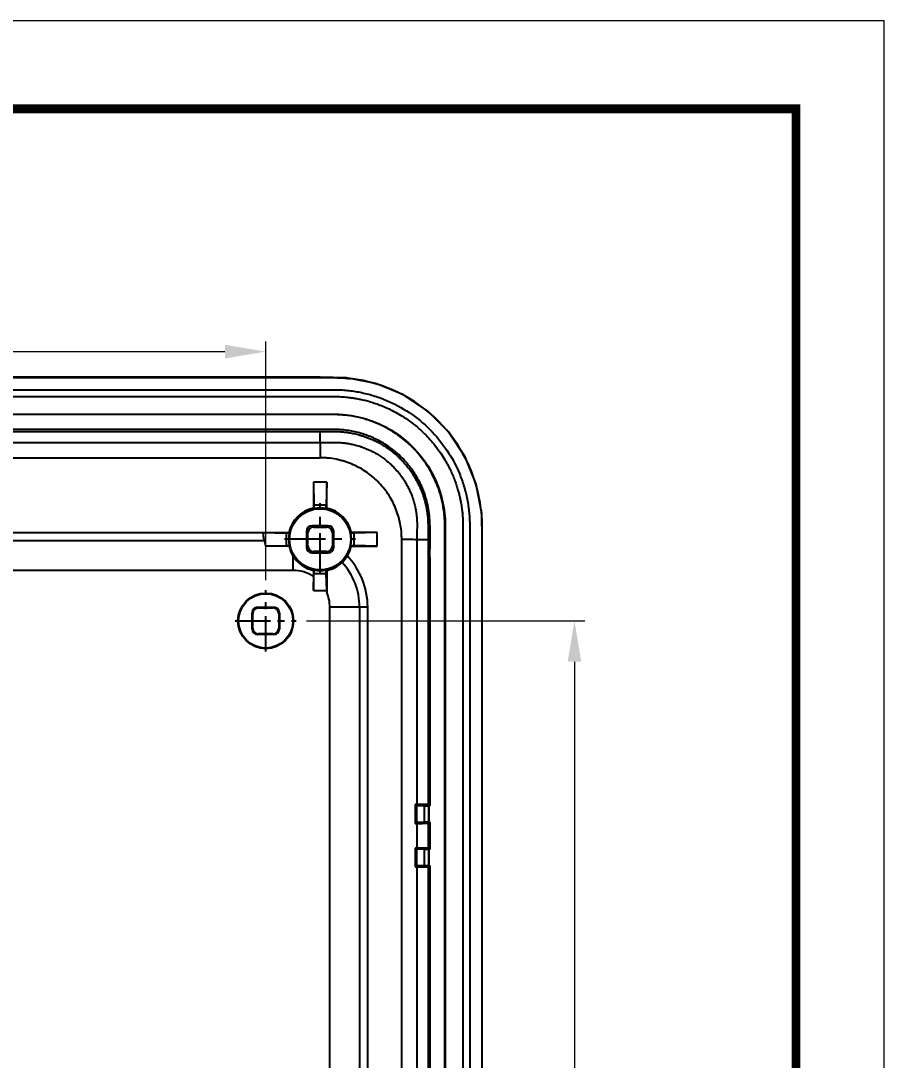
# Model space of a CAD drawing. Header units: millimetres. Extents: x 209 to 585, y 129 to 391.
# Drawn here: x 521 to 584.5, y 314.2 to 390.7 of the extents above; entities that cross this region are included whole.
import ezdxf

# ---------------------------------------------------------------- set-up
doc = ezdxf.new("R2010")
doc.units = ezdxf.units.MM
doc.linetypes.add('CENTER', pattern=[50.8, 31.75, -6.35, 6.35, -6.35])
doc.layers.add('06___PRT_ALL_SURFS', color=7, linetype='Continuous')
doc.layers.add('dim', color=82, linetype='Continuous', lineweight=9)
doc.layers.add('from', color=7, linetype='Continuous', lineweight=13)
doc.styles.add('宋体', font='SimSun.ttf')
doc.dimstyles.new('YanXiu', dxfattribs={"dimscale": 1.5, "dimtxt": 2.5, "dimasz": 2.2, "dimexe": 0.65, "dimexo": 0.65, "dimgap": 0.5, "dimtad": 1, "dimdsep": 46, "dimtxsty": '宋体', "dimcen": 0, "dimclrd": 3, "dimclre": 3, "dimclrt": 3, "dimazin": 2, "dimtfac": 1, "dimtofl": 0, "dimtmove": 0, "dimatfit": 3, "dimfxl": 0, "dimlwd": 5, "dimlwe": 5, "dimarcsym": 0})

# ---------------------------------------------------------------- blocks, each defined once
blk = doc.blocks.new('*D5')
at = {"layer": 'Defpoints', "color": 0}
for p in [(541.306, 346.535), (541.306, 260.535), (561.761, 260.535)]:
    blk.add_point(p, dxfattribs=at)
at = {"layer": 'dim', "color": 3, "lineweight": 5}
for p, q in [((542.056, 346.535), (562.51, 346.535)), ((561.761, 343.535), (561.761, 263.535)), ((542.056, 260.535), (562.51, 260.535))]:
    blk.add_line(p, q, dxfattribs=at)
at = {"layer": 'dim', "color": 3}
for points in [[(561.261, 343.535), (562.261, 343.535), (561.761, 346.535)], [(561.261, 263.535), (562.261, 263.535), (561.761, 260.535)]]:
    blk.add_solid(points, dxfattribs=at)
at = {"layer": 'dim', "color": 3, "insert": (559.136, 303.535), "char_height": 3.75, "attachment_point": 5, "rotation": 90, "style": '宋体'}
blk.add_mtext('86', dxfattribs=at)
blk = doc.blocks.new('*D6')
at = {"layer": 'Defpoints', "color": 0}
for p in [(539.058, 366.337), (493.058, 348.783), (539.058, 348.783)]:
    blk.add_point(p, dxfattribs=at)
at = {"layer": 'dim', "color": 3, "lineweight": 5}
for p, q in [((493.058, 349.533), (493.058, 367.087)), ((539.058, 349.533), (539.058, 367.087)), ((496.058, 366.337), (536.058, 366.337))]:
    blk.add_line(p, q, dxfattribs=at)
at = {"layer": 'dim', "color": 3}
for points in [[(496.058, 366.837), (496.058, 365.837), (493.058, 366.337)], [(536.058, 366.837), (536.058, 365.837), (539.058, 366.337)]]:
    blk.add_solid(points, dxfattribs=at)
at = {"layer": 'dim', "color": 3, "insert": (516.058, 368.962), "char_height": 3.75, "attachment_point": 5, "style": '宋体'}
blk.add_mtext('46', dxfattribs=at)

msp = doc.modelspace()

# ---------------------------------------------------------------- linework, layer by layer
at = {"color": 7, "linetype": 'Continuous'}
for p, q in [((489.058, 358.535), (543.058, 358.535)), ((542.558, 356.729), (542.603, 355.039)), ((542.558, 356.729), (542.558, 354.829)), ((543.558, 356.729), (542.558, 356.729)), ((543.558, 356.729), (543.513, 355.039)), ((543.558, 354.829), (543.558, 356.729)), ((542.603, 355.039), (542.603, 354.792)), ((543.513, 355.039), (542.603, 355.039)), ((543.513, 354.792), (543.513, 355.039)), ((543.658, 353.535), (542.458, 353.535)), ((542.56, 353.433), (542.458, 353.535)), ((542.56, 353.433), (543.556, 353.433)), ((543.658, 353.535), (543.556, 353.433)), ((493.17, 352.436), (538.945, 352.436)), ((493.252, 353.035), (540.764, 353.035)), ((538.864, 353.035), (540.554, 352.99)), ((540.554, 352.99), (540.554, 352.08)), ((540.801, 352.99), (540.554, 352.99)), ((542.058, 353.135), (542.058, 351.935)), ((542.16, 353.033), (542.058, 353.135)), ((542.16, 352.037), (542.16, 353.033)), ((544.058, 353.135), (543.956, 353.033)), ((543.956, 353.033), (543.956, 352.037)), ((544.058, 351.935), (544.058, 353.135)), ((545.562, 352.99), (545.315, 352.99)), ((547.252, 353.035), (545.352, 353.035)), ((547.252, 353.035), (545.562, 352.99)), ((545.562, 352.08), (545.562, 352.99)), ((547.252, 352.035), (547.252, 353.035)), ((539.076, 352.041), (540.554, 352.08)), ((540.769, 352.041), (539.076, 352.041)), ((540.554, 352.08), (540.801, 352.08)), ((540.801, 352.08), (540.769, 352.041)), ((542.16, 352.037), (542.058, 351.935)), ((543.956, 352.037), (544.058, 351.935)), ((545.315, 352.08), (545.562, 352.08)), ((545.352, 352.035), (547.252, 352.035)), ((547.252, 352.035), (545.562, 352.08)), ((541.058, 351.324), (541.058, 350.25)), ((542.56, 351.637), (542.458, 351.535)), ((542.458, 351.535), (543.658, 351.535)), ((543.556, 351.637), (542.56, 351.637)), ((543.556, 351.637), (543.658, 351.535)), ((541.058, 350.25), (491.058, 350.25)), ((542.569, 350.25), (542.603, 350.278)), ((542.569, 350.25), (542.569, 349.791)), ((542.603, 350.278), (542.603, 350.031)), ((543.513, 350.031), (543.513, 350.278)), ((543.513, 350.278), (543.548, 350.249)), ((542.569, 348.764), (542.603, 350.031)), ((542.569, 349.791), (542.569, 348.764)), ((542.603, 350.031), (543.513, 350.031)), ((543.547, 348.764), (543.513, 350.031)), ((542.569, 348.764), (543.547, 348.764)), ((543.547, 348.764), (543.547, 348.621)), ((538.058, 345.935), (538.058, 347.135)), ((538.106, 347.087), (538.058, 347.135)), ((538.106, 345.983), (538.106, 347.087)), ((538.458, 347.535), (539.658, 347.535)), ((538.506, 347.487), (538.458, 347.535)), ((538.506, 347.487), (539.61, 347.487)), ((539.61, 347.487), (539.658, 347.535)), ((540.01, 347.087), (540.058, 347.135)), ((540.01, 347.087), (540.01, 345.983)), ((540.058, 347.135), (540.058, 345.935)), ((545.959, 347.535), (543.773, 347.535)), ((545.959, 347.535), (545.959, 259.535)), ((546.558, 259.533), (546.558, 347.537)), ((538.106, 345.983), (538.058, 345.935)), ((538.506, 345.583), (538.458, 345.535)), ((539.658, 345.535), (538.458, 345.535)), ((539.61, 345.583), (538.506, 345.583)), ((539.61, 345.583), (539.658, 345.535)), ((540.01, 345.983), (540.058, 345.935)), ((550.047, 333.026), (550.047, 331.644)), ((550.138, 332.935), (550.047, 333.026)), ((550.177, 333.026), (550.047, 333.026)), ((550.138, 332.935), (550.138, 331.735)), ((550.738, 332.935), (550.138, 332.935)), ((550.738, 332.935), (551.043, 332.938)), ((550.738, 331.735), (550.738, 332.935)), ((551.138, 332.945), (550.993, 333.017)), ((551.043, 332.938), (551.058, 332.945)), ((551.043, 331.732), (551.043, 332.938)), ((551.058, 332.945), (551.058, 331.725)), ((551.138, 332.945), (551.058, 332.945)), ((550.138, 331.735), (550.047, 331.644)), ((550.047, 331.644), (550.177, 331.644)), ((550.138, 331.735), (550.738, 331.735)), ((550.177, 331.644), (550.177, 329.826)), ((551.043, 331.732), (550.738, 331.735)), ((550.993, 331.653), (551.138, 331.725)), ((550.993, 331.653), (550.993, 329.817)), ((551.043, 331.732), (551.058, 331.725)), ((551.058, 331.725), (551.138, 331.725)), ((551.138, 329.745), (551.138, 331.725)), ((550.047, 329.826), (550.047, 328.444)), ((550.138, 329.735), (550.047, 329.826)), ((550.177, 329.826), (550.047, 329.826)), ((550.738, 329.735), (550.138, 329.735)), ((550.138, 329.735), (550.138, 328.535)), ((550.738, 329.735), (551.043, 329.738)), ((550.738, 328.535), (550.738, 329.735)), ((551.138, 329.745), (550.993, 329.817)), ((551.043, 329.738), (551.058, 329.745)), ((551.043, 328.532), (551.043, 329.738)), ((551.138, 329.745), (551.058, 329.745)), ((551.058, 329.745), (551.058, 328.525)), ((550.138, 328.535), (550.047, 328.444)), ((550.047, 328.444), (550.177, 328.444)), ((550.138, 328.535), (550.738, 328.535)), ((550.177, 328.444), (550.177, 278.626)), ((551.043, 328.532), (550.738, 328.535)), ((550.993, 328.453), (551.138, 328.525)), ((550.993, 328.453), (550.993, 278.617)), ((551.043, 328.532), (551.058, 328.525)), ((551.058, 328.525), (551.138, 328.525)), ((551.138, 278.545), (551.138, 328.525))]:
    msp.add_line(p, q, dxfattribs=at)
at = {"color": 1, "linetype": 'CENTER', "ltscale": 0.094985}
for p, q in [((543.054, 349.96), (543.054, 355.184)), ((540.442, 352.572), (545.667, 352.572))]:
    msp.add_line(p, q, dxfattribs=at)
at = {"color": 1, "linetype": 'CENTER', "ltscale": 0.081745}
for p, q in [((539.058, 344.287), (539.058, 348.783)), ((536.81, 346.535), (541.306, 346.535))]:
    msp.add_line(p, q, dxfattribs=at)
at = {"color": 7, "linetype": 'Continuous'}
for centre, radius in [((543.058, 352.535), 2.25), ((539.058, 346.535), 2.044), ((539.058, 346.535), 2)]:
    msp.add_circle(centre, radius, dxfattribs=at)
for centre, radius, start, end in [((898.546, 360.389), 355.493, 180.11858, 180.29888), ((543.058, 352.535), 2.348, 102.2965, 167.7035), ((537.923, 349.075), 7.389, 50.69571, 51.14903), ((543.058, 352.535), 2.302, 78.61163, 101.38837), ((548.178, 349.094), 7.365, 128.85023, 129.30502), ((543.058, 352.535), 2.348, 12.2965, 77.7035), ((543.058, 352.535), 2.302, 168.61163, 191.38837), ((546.499, 357.655), 7.365, 218.85023, 219.30502), ((539.598, 357.67), 7.389, 320.69571, 321.14903), ((543.058, 352.535), 2.302, 348.61163, 11.38837), ((550.999, 781.765), 429.234, 269.74084, 269.89015), ((543.079, 352.556), 2.367, 192.56806, 211.37071), ((543.058, 352.535), 2.348, 328.48681, 347.7035), ((539.616, 347.415), 7.365, 38.85023, 39.30502), ((543.062, 352.544), 2.346, 211.33405, 257.87924), ((541.058, 347.535), 2.715, 56.17893, 90), ((543.058, 352.535), 2.302, 258.61163, 281.38837), ((1156.991, 348.892), 613.444, 179.873271, 180.012027), ((543.054, 352.572), 2.375, 281.99754, 313.13328), ((541.058, 347.535), 4.901, 0, 42.38484), ((541.058, 347.535), 2.715, 0, 23.5765)]:
    msp.add_arc(centre, radius, start, end, dxfattribs=at)
for centre, major_axis, ratio, start_param, end_param in [((542.458, 353.135), (0.283, -0.283), 0.999924, 2.356233, 3.926953), ((542.56, 353.033), (0.283, -0.283), 0.999924, 2.356233, 3.926953), ((543.556, 353.033), (0.283, 0.283), 0.999924, -0.78536, 0.78536), ((543.658, 353.135), (0.283, 0.283), 0.999924, -0.78536, 0.78536), ((538.377, 350.25), (0, 2.8), 0.32492, -0.877048, -0.675132), ((542.458, 351.935), (0.283, 0.283), 0.999924, -3.926953, -2.356233), ((542.56, 352.037), (0.283, 0.283), 0.999924, 2.356233, 3.926953), ((543.556, 352.037), (-0.283, 0.283), 0.999924, 2.356233, 3.926953), ((543.658, 351.935), (0.283, -0.283), 0.999924, -0.78536, 0.78536), ((538.458, 347.135), (0.283, -0.283), 0.999924, 2.356233, 3.926953), ((538.506, 347.087), (0.283, -0.283), 0.999924, 2.356233, 3.926953), ((539.61, 347.087), (-0.283, -0.283), 0.999924, 2.356233, 3.926953), ((539.658, 347.135), (0.283, 0.283), 0.999924, -0.78536, 0.78536), ((538.458, 345.935), (0.283, 0.283), 0.999924, -3.926953, -2.356233), ((538.506, 345.983), (0.283, 0.283), 0.999924, 2.356233, 3.926953), ((539.61, 345.983), (-0.283, 0.283), 0.999924, 2.356233, 3.926953), ((539.658, 345.935), (0.283, -0.283), 0.999924, -0.78536, 0.78536)]:
    msp.add_ellipse(centre, major_axis=major_axis, ratio=ratio, start_param=start_param, end_param=end_param, dxfattribs=at)
for points, start_tangent, end_tangent in [([(516.058, 364.428), (523.058, 364.428), (526.558, 364.428), (530.058, 364.428), (533.558, 364.428), (537.058, 364.428), (538.808, 364.428), (540.558, 364.428), (542.309, 364.428), (543.056, 364.428)], (1, 0), (0.999999, 0.001478)), ([(516.058, 363.538), (523.058, 363.538), (526.558, 363.538), (530.058, 363.538), (533.558, 363.538), (537.058, 363.538), (538.808, 363.538), (540.558, 363.538), (542.308, 363.538), (543.183, 363.538), (544.058, 363.538), (544.549, 363.525), (545.038, 363.489), (546.009, 363.345), (546.961, 363.107), (547.886, 362.776), (549.615, 361.852), (551.131, 360.608), (552.375, 359.092), (553.299, 357.363), (553.63, 356.439), (553.868, 355.486), (554.012, 354.515), (554.048, 354.026), (554.06, 353.535), (554.06, 352.754), (554.06, 351.973), (554.06, 350.41), (554.06, 347.285), (554.06, 344.16), (554.06, 341.035), (554.06, 334.785), (554.06, 328.535), (554.06, 322.285), (554.06, 316.035), (554.06, 303.535), (554.06, 291.035), (554.06, 284.785), (554.06, 278.535), (554.06, 272.285), (554.06, 266.035), (554.06, 262.91), (554.06, 259.785), (554.06, 256.66), (554.06, 255.098), (554.06, 254.316), (554.06, 253.535), (554.048, 253.044), (554.012, 252.555), (553.868, 251.584), (553.63, 250.632), (553.299, 249.707), (552.375, 247.978), (551.131, 246.462), (549.615, 245.218), (547.886, 244.294), (546.961, 243.963), (546.009, 243.725), (545.038, 243.581), (544.549, 243.545), (544.058, 243.533), (543.183, 243.533), (542.308, 243.533), (540.558, 243.533), (538.808, 243.533), (537.058, 243.533), (533.558, 243.533), (530.058, 243.533), (526.558, 243.533), (523.058, 243.533), (516.058, 243.533)], (1, 0), (-1, 0)), ([(516.058, 363.038), (518.259, 363.038), (520.301, 363.038), (522.195, 363.038), (523.951, 363.038), (525.58, 363.038), (527.09, 363.038), (528.49, 363.038), (529.786, 363.038), (530.987, 363.038), (532.1, 363.038), (533.135, 363.038), (534.1, 363.038), (535, 363.038), (535.837, 363.038), (536.611, 363.038), (537.328, 363.038), (537.993, 363.038), (538.614, 363.038), (539.191, 363.038), (539.72, 363.037), (540.204, 363.037), (540.649, 363.038), (541.06, 363.038), (541.44, 363.038), (541.796, 363.038), (542.131, 363.038), (542.444, 363.037), (542.736, 363.037), (543.005, 363.037), (543.247, 363.038), (543.467, 363.038), (543.671, 363.039), (543.868, 363.039), (544.064, 363.037), (544.267, 363.034), (544.482, 363.028), (544.713, 363.015), (544.955, 362.995), (545.205, 362.968), (545.47, 362.932), (545.761, 362.884), (546.085, 362.819), (546.441, 362.734), (546.826, 362.625), (547.241, 362.488), (547.674, 362.322), (548.124, 362.124), (548.598, 361.883), (549.103, 361.588), (549.64, 361.225), (550.21, 360.777), (550.799, 360.232), (551.327, 359.655), (551.749, 359.115), (552.088, 358.616), (552.361, 358.155), (552.586, 357.726), (552.775, 357.318), (552.935, 356.926), (553.065, 356.565), (553.169, 356.233), (553.254, 355.928), (553.323, 355.647), (553.378, 355.387), (553.423, 355.147), (553.458, 354.928), (553.485, 354.729), (553.506, 354.55), (553.522, 354.392), (553.533, 354.254), (553.542, 354.13), (553.548, 354.012), (553.553, 353.895), (553.557, 353.772), (553.559, 353.638), (553.561, 353.487), (553.561, 353.317), (553.561, 353.128), (553.561, 352.919), (553.56, 352.686), (553.56, 352.425), (553.56, 352.141), (553.56, 351.836), (553.561, 351.513), (553.561, 351.167), (553.56, 350.793), (553.56, 350.386), (553.56, 349.941), (553.56, 349.454), (553.56, 348.919), (553.56, 348.335), (553.56, 347.709), (553.56, 347.036), (553.56, 346.311), (553.56, 345.526), (553.56, 344.679), (553.56, 343.768), (553.56, 342.793), (553.56, 341.746), (553.56, 340.619), (553.56, 339.403), (553.56, 338.089), (553.56, 336.67), (553.56, 335.14), (553.56, 333.49), (553.56, 331.711), (553.56, 329.793), (553.56, 327.725), (553.56, 325.495), (553.56, 323.091), (553.56, 320.499), (553.56, 317.705), (553.56, 314.694), (553.56, 311.447), (553.56, 307.948), (553.56, 304.176), (553.56, 300.108), (553.56, 295.798), (553.56, 291.649), (553.56, 287.961), (553.56, 284.722), (553.56, 281.83), (553.56, 279.237), (553.56, 276.905), (553.56, 274.797), (553.56, 272.886), (553.56, 271.147), (553.56, 269.563), (553.56, 268.119), (553.56, 266.799), (553.56, 265.592), (553.56, 264.483), (553.56, 263.462), (553.56, 262.515), (553.56, 261.641), (553.56, 260.836), (553.56, 260.098), (553.56, 259.417), (553.56, 258.787), (553.56, 258.2), (553.56, 257.663), (553.56, 257.174), (553.56, 256.727), (553.56, 256.317), (553.561, 255.941), (553.561, 255.593), (553.56, 255.267), (553.56, 254.96), (553.56, 254.671), (553.56, 254.403), (553.561, 254.16), (553.561, 253.942), (553.561, 253.745), (553.561, 253.57), (553.559, 253.413), (553.556, 253.268), (553.552, 253.129), (553.545, 252.988), (553.535, 252.838), (553.521, 252.67), (553.502, 252.48), (553.475, 252.268), (553.441, 252.036), (553.398, 251.784), (553.342, 251.511), (553.273, 251.214), (553.186, 250.893), (553.077, 250.542), (552.939, 250.155), (552.77, 249.74), (552.564, 249.3), (552.315, 248.833), (552.014, 248.339), (551.648, 247.818), (551.204, 247.272), (550.666, 246.706), (550.05, 246.16), (549.461, 245.718), (548.915, 245.368), (548.413, 245.089), (547.948, 244.865), (547.511, 244.682), (547.092, 244.53), (546.704, 244.408), (546.348, 244.313), (546.021, 244.238), (545.723, 244.18), (545.455, 244.136), (545.209, 244.103), (544.98, 244.077), (544.762, 244.059), (544.555, 244.046), (544.366, 244.038), (544.192, 244.034), (544.025, 244.032), (543.86, 244.031), (543.69, 244.031), (543.509, 244.032), (543.311, 244.032), (543.091, 244.033), (542.845, 244.033), (542.578, 244.033), (542.289, 244.033), (541.98, 244.032), (541.651, 244.032), (541.3, 244.032), (540.923, 244.033), (540.516, 244.033), (540.073, 244.033), (539.59, 244.033), (539.062, 244.033), (538.489, 244.033), (537.872, 244.033), (537.211, 244.033), (536.498, 244.033), (535.727, 244.033), (534.895, 244.033), (534, 244.033), (533.041, 244.033), (532.012, 244.033), (530.905, 244.033), (529.711, 244.033), (528.422, 244.033), (527.029, 244.033), (525.527, 244.033), (523.907, 244.033), (522.161, 244.033), (520.278, 244.033), (518.247, 244.033), (516.058, 244.033)], (1, 0), (-1, 0)), ([(516.058, 361.735), (518.558, 361.735), (520.891, 361.735), (523.062, 361.735), (525.08, 361.735), (526.951, 361.735), (528.682, 361.735), (530.281, 361.735), (531.755, 361.735), (533.118, 361.735), (534.39, 361.735), (535.593, 361.735), (536.746, 361.735), (537.854, 361.735), (538.899, 361.735), (539.863, 361.735), (540.733, 361.735), (541.499, 361.735), (542.169, 361.735), (542.754, 361.735), (543.269, 361.735), (543.74, 361.736), (544.182, 361.734), (544.614, 361.717), (545.047, 361.675), (545.478, 361.611), (545.904, 361.525), (546.323, 361.416), (546.752, 361.28), (547.214, 361.103), (547.729, 360.868), (548.295, 360.556), (548.888, 360.162), (549.478, 359.689), (550.037, 359.147), (550.546, 358.549), (550.992, 357.912), (551.362, 357.263), (551.65, 356.633), (551.862, 356.053), (552.01, 355.538), (552.113, 355.071), (552.185, 354.629), (552.232, 354.189), (552.255, 353.744), (552.259, 353.298), (552.258, 352.855), (552.258, 352.414), (552.258, 351.967), (552.258, 351.502), (552.258, 351.015), (552.258, 350.504), (552.258, 349.962), (552.258, 349.375), (552.258, 348.733), (552.258, 348.028), (552.258, 347.259), (552.258, 346.423), (552.258, 345.519), (552.258, 344.545), (552.258, 343.497), (552.258, 342.371), (552.258, 341.158), (552.258, 339.852), (552.258, 338.445), (552.258, 336.928), (552.258, 335.293), (552.258, 333.527), (552.258, 331.62), (552.258, 329.561), (552.258, 327.344), (552.258, 324.963), (552.258, 322.412), (552.258, 319.678), (552.258, 316.718), (552.258, 313.488), (552.258, 309.944), (552.258, 306.115), (552.258, 302.098), (552.258, 297.992), (552.258, 293.901), (552.258, 289.945), (552.258, 286.243), (552.258, 282.907), (552.258, 279.941), (552.258, 277.29), (552.258, 274.897), (552.258, 272.716), (552.258, 270.726), (552.258, 268.909), (552.258, 267.249), (552.258, 265.732), (552.258, 264.343), (552.258, 263.069), (552.258, 261.899), (552.258, 260.82), (552.258, 259.834), (552.258, 258.947), (552.258, 258.156), (552.258, 257.455), (552.258, 256.838), (552.258, 256.289), (552.258, 255.782), (552.258, 255.295), (552.258, 254.811), (552.258, 254.328), (552.259, 253.843), (552.255, 253.36), (552.231, 252.869), (552.171, 252.343), (552.066, 251.768), (551.897, 251.128), (551.639, 250.41), (551.265, 249.625), (550.788, 248.849), (550.233, 248.14), (549.606, 247.496), (548.902, 246.919), (548.135, 246.42), (547.341, 246.021), (546.596, 245.738), (545.929, 245.551), (545.336, 245.435), (544.798, 245.368), (544.304, 245.339), (543.828, 245.334), (543.355, 245.335), (542.884, 245.335), (542.412, 245.335), (541.936, 245.335), (541.444, 245.335), (540.919, 245.335), (540.341, 245.335), (539.695, 245.335), (538.978, 245.335), (538.187, 245.335), (537.318, 245.335), (536.36, 245.335), (535.301, 245.335), (534.138, 245.335), (532.871, 245.335), (531.501, 245.335), (530.029, 245.335), (528.449, 245.335), (526.75, 245.335), (524.921, 245.335), (522.948, 245.335), (520.822, 245.335), (518.529, 245.335), (516.058, 245.335)], (1, 0), (-1, 0)), ([(516.058, 245.365), (523.058, 245.365), (526.558, 245.365), (530.058, 245.365), (533.558, 245.365), (537.058, 245.365), (538.808, 245.365), (540.558, 245.365), (542.306, 245.365), (543.188, 245.365), (544.041, 245.365), (544.463, 245.375), (544.858, 245.404), (545.651, 245.522), (546.43, 245.717), (547.184, 245.987), (548.597, 246.742), (549.835, 247.758), (550.851, 248.996), (551.606, 250.409), (551.876, 251.163), (552.071, 251.942), (552.189, 252.735), (552.218, 253.13), (552.228, 253.551), (552.228, 254.312), (552.228, 255.099), (552.228, 256.66), (552.228, 259.785), (552.228, 262.91), (552.228, 266.035), (552.228, 272.285), (552.228, 278.535), (552.228, 284.785), (552.228, 291.035), (552.228, 303.535), (552.228, 316.035), (552.228, 322.285), (552.228, 328.535), (552.228, 334.785), (552.228, 341.035), (552.228, 344.16), (552.228, 347.285), (552.228, 350.411), (552.228, 351.971), (552.228, 352.758), (552.228, 353.519), (552.218, 353.94), (552.189, 354.335), (552.071, 355.128), (551.876, 355.907), (551.606, 356.661), (550.851, 358.074), (549.835, 359.312), (548.597, 360.328), (547.184, 361.083), (546.43, 361.353), (545.651, 361.548), (544.858, 361.666), (544.463, 361.695), (544.041, 361.705), (543.188, 361.705), (542.306, 361.705), (540.558, 361.705), (538.808, 361.705), (537.058, 361.705), (533.558, 361.705), (530.058, 361.705), (526.558, 361.705), (523.058, 361.705), (516.058, 361.705)], (1, 0), (-1, 0)), ([(551.138, 332.945), (551.138, 335.771), (551.138, 338.394), (551.138, 340.827), (551.138, 343.084), (551.138, 345.175), (551.138, 347.111), (551.138, 348.903), (551.138, 350.557), (551.138, 352.081), (551.138, 353.475), (551.029, 354.77), (550.72, 355.93), (550.293, 356.89), (549.794, 357.685), (549.262, 358.335), (548.719, 358.864), (548.186, 359.287), (547.681, 359.618), (547.203, 359.878), (546.746, 360.085), (546.299, 360.251), (545.85, 360.385), (545.392, 360.488), (544.924, 360.561), (544.459, 360.604), (543.993, 360.615), (543.514, 360.616), (543.019, 360.615), (542.483, 360.615), (541.888, 360.615), (541.239, 360.615), (540.539, 360.615), (539.785, 360.615), (538.973, 360.615), (538.096, 360.615), (537.149, 360.615), (536.129, 360.615), (535.029, 360.615), (533.843, 360.615), (532.565, 360.615), (531.187, 360.615), (529.704, 360.615), (528.106, 360.615), (526.385, 360.615), (524.531, 360.615), (522.533, 360.615), (520.382, 360.615), (518.068, 360.615)], (0, 1), (-1, 0)), ([(518.14, 360.471), (521.58, 360.471), (524.686, 360.471), (527.499, 360.471), (530.046, 360.471), (532.339, 360.471), (534.397, 360.471), (536.252, 360.471), (537.929, 360.471), (539.436, 360.47), (540.78, 360.471), (541.984, 360.471), (543.051, 360.47)], (1, 0), (0.999999, 0.001147)), ([(543.054, 359.654), (543.053, 360.068), (543.052, 360.36), (543.051, 360.47)], (-0.001503, 0.999999), (-0.104528, 0.994522)), ([(543.051, 360.47), (543.214, 360.471), (543.358, 360.471), (543.489, 360.471), (543.611, 360.472), (543.729, 360.472), (543.847, 360.472), (543.965, 360.471), (544.085, 360.47), (544.208, 360.468), (544.334, 360.465), (544.464, 360.459), (544.596, 360.45), (544.724, 360.439), (544.852, 360.425), (544.989, 360.408), (545.139, 360.386), (545.301, 360.359), (545.474, 360.325), (545.661, 360.284), (545.862, 360.233), (546.079, 360.17), (546.312, 360.095), (546.557, 360.005), (546.818, 359.899), (547.094, 359.772), (547.387, 359.621), (547.697, 359.441), (548.024, 359.226), (548.371, 358.968), (548.736, 358.657), (549.115, 358.283), (549.466, 357.879), (549.762, 357.482), (550.002, 357.111), (550.195, 356.769), (550.351, 356.454), (550.477, 356.162), (550.581, 355.894), (550.665, 355.646), (550.734, 355.419), (550.79, 355.208), (550.835, 355.014), (550.87, 354.838), (550.899, 354.678), (550.921, 354.535), (550.939, 354.404), (550.954, 354.277), (550.967, 354.151), (550.977, 354.023), (550.984, 353.894), (550.989, 353.765), (550.992, 353.634), (550.994, 353.492), (550.994, 353.334), (550.994, 353.159), (550.994, 352.968), (550.993, 352.76), (550.993, 352.53)], (0.999999, 0.001157), (-0.000436, -1)), ([(518.149, 359.653), (522.808, 359.653), (529.558, 359.653), (532.933, 359.654), (536.308, 359.653), (537.995, 359.652), (539.684, 359.653), (541.372, 359.658), (543.054, 359.653)], (1, -0.000062), (0.999968, -0.00805)), ([(543.054, 359.654), (543.219, 359.654), (543.366, 359.655), (543.499, 359.656), (543.622, 359.657), (543.742, 359.658), (543.86, 359.658), (543.978, 359.659), (544.096, 359.659), (544.212, 359.659), (544.327, 359.657), (544.44, 359.653), (544.552, 359.647), (544.663, 359.638), (544.777, 359.627), (544.9, 359.613), (545.034, 359.594), (545.178, 359.571), (545.331, 359.543), (545.495, 359.509), (545.671, 359.465), (545.863, 359.411), (546.07, 359.346), (546.288, 359.268), (546.518, 359.175), (546.762, 359.065), (547.021, 358.932), (547.295, 358.774), (547.585, 358.585), (547.891, 358.358), (548.215, 358.083), (548.549, 357.753), (548.859, 357.396), (549.12, 357.045), (549.331, 356.716), (549.5, 356.414), (549.636, 356.135), (549.747, 355.878), (549.837, 355.64), (549.91, 355.42), (549.969, 355.218), (550.017, 355.033), (550.055, 354.864), (550.085, 354.708), (550.109, 354.567), (550.127, 354.439), (550.142, 354.321), (550.155, 354.208), (550.165, 354.097), (550.173, 353.986), (550.178, 353.876), (550.181, 353.763), (550.182, 353.642), (550.182, 353.505), (550.181, 353.348), (550.18, 353.172), (550.178, 352.978), (550.177, 352.766), (550.177, 352.531)], (0.999996, 0.002967), (-0.002024, -0.999998)), ([(538.864, 353.035), (538.871, 352.846), (538.888, 352.681), (538.913, 352.543), (538.945, 352.436)], (0, -1), (0.376039, -0.926604)), ([(550.176, 352.531), (550.176, 349.474), (550.175, 347.941), (550.176, 346.41), (550.177, 343.348), (550.176, 340.285), (550.176, 334.16), (550.176, 333.026)], (0.007175, -0.999974), (0.00007, -1)), ([(550.177, 352.531), (550.591, 352.531), (550.883, 352.53), (550.993, 352.53)], (1, -0.000721), (0.996138, -0.087796)), ([(550.993, 352.53), (550.994, 351.613), (550.993, 350.587), (550.993, 349.442), (550.993, 348.149), (550.993, 346.672), (550.993, 345.001), (550.993, 343.124), (550.993, 341.015), (550.993, 338.645), (550.993, 335.988), (550.993, 333.017)], (-0.000435, -1), (-0.000001, -1)), ([(544.678, 350.839), (544.785, 350.947), (544.919, 351.105), (545.059, 351.308)], (0.730619, 0.682785), (0.522695, 0.85252)), ([(546.558, 347.537), (546.148, 349.62), (545.059, 351.308)], (-0.007934, 0.999969), (-0.685906, 0.72769)), ([(546.558, 347.537), (546.392, 347.536), (546.228, 347.536), (546.079, 347.535), (545.959, 347.535)], (-0.999992, -0.003967), (-1, 0)), ([(550.993, 333.017), (550.976, 333.019), (550.929, 333.02), (550.855, 333.022), (550.756, 333.023), (550.635, 333.024), (550.496, 333.025), (550.341, 333.025), (550.177, 333.026)], (-0.894441, 0.447186), (-0.999999, 0.001627)), ([(550.177, 331.644), (550.342, 331.645), (550.496, 331.645), (550.636, 331.646), (550.757, 331.647), (550.856, 331.649), (550.93, 331.65), (550.976, 331.651), (550.993, 331.653)], (0.999999, 0.001627), (0.894441, 0.447186)), ([(550.993, 329.817), (550.976, 329.819), (550.929, 329.82), (550.855, 329.822), (550.756, 329.823), (550.635, 329.824), (550.496, 329.825), (550.341, 329.825), (550.177, 329.826)], (-0.894441, 0.447186), (-0.999999, 0.001627)), ([(550.177, 328.444), (550.342, 328.445), (550.496, 328.445), (550.636, 328.446), (550.757, 328.447), (550.856, 328.449), (550.93, 328.45), (550.976, 328.451), (550.993, 328.453)], (0.999999, 0.001627), (0.894441, 0.447186))]:
    msp.add_spline(points, degree=3, dxfattribs=dict(at, start_tangent=start_tangent, end_tangent=end_tangent))
at = {"layer": '06___PRT_ALL_SURFS', "color": 7, "linetype": 'Continuous'}
for p, q in [((543.056, 364.454), (489.06, 364.454)), ((543.056, 364.454), (543.056, 364.428)), ((543.056, 364.428), (543.221, 364.428)), ((543.221, 364.428), (543.387, 364.429)), ((554.977, 352.534), (554.951, 352.533)), ((554.951, 352.533), (554.951, 352.18)), ((554.977, 254.536), (554.977, 352.534)), ((543.773, 259.535), (543.773, 347.535))]:
    msp.add_line(p, q, dxfattribs=at)
msp.add_lwpolyline([(554.977, 352.534), (554.936, 354.443), (554.532, 356.594), (553.713, 358.611), (552.513, 360.424), (550.981, 361.962), (549.176, 363.168), (547.158, 363.997), (544.991, 364.411), (543.056, 364.454)], dxfattribs=at)
for centre, radius, start, end in [((544.026, 353.503), 10.925, 6.57967, 83.34261), ((662.039, 352.495), 107.088, 179.80827, 179.97965)]:
    msp.add_arc(centre, radius, start, end, dxfattribs=at)
for points, start_tangent, end_tangent in [([(543.387, 364.429), (543.554, 364.429), (543.72, 364.429), (543.883, 364.429), (544.044, 364.427), (544.203, 364.425), (544.365, 364.421), (544.53, 364.415), (544.698, 364.406), (544.866, 364.395), (545.038, 364.38), (545.217, 364.363), (545.292, 364.354)], (0.999995, 0.0032), (0.9934, -0.114704)), ([(549.058, 352.535), (549.05, 352.829), (549.029, 353.123), (548.943, 353.706), (548.878, 353.993), (548.799, 354.277), (548.601, 354.831), (548.349, 355.363), (548.047, 355.868), (547.301, 356.778), (546.391, 357.524), (545.886, 357.827), (545.354, 358.078), (544.8, 358.276), (544.516, 358.355), (544.228, 358.42), (543.646, 358.506), (543.352, 358.527), (543.058, 358.535)], (-0.010272, 0.999947), (-0.99993, 0.011861)), ([(554.879, 354.755), (554.892, 354.627), (554.915, 354.374), (554.931, 354.146), (554.941, 353.941), (554.946, 353.75), (554.95, 353.567), (554.951, 353.386), (554.952, 353.204), (554.952, 353.026), (554.951, 352.854)], (0.113369, -0.993553), (-0.003004, -0.999995)), ([(549.058, 254.535), (549.058, 257.598), (549.056, 259.129), (549.058, 260.66), (549.059, 263.723), (549.058, 266.785), (549.057, 272.91), (549.058, 279.035), (549.058, 291.285), (549.058, 303.535), (549.058, 315.785), (549.058, 328.035), (549.057, 334.16), (549.058, 340.285), (549.059, 343.348), (549.058, 346.41), (549.056, 347.941), (549.058, 349.473), (549.058, 352.535)], (0.010272, 0.999947), (-0.010272, 0.999947)), ([(554.951, 352.18), (554.951, 351.973), (554.951, 350.41), (554.951, 347.285), (554.951, 344.16), (554.951, 341.035), (554.951, 334.785), (554.951, 328.535), (554.951, 322.285), (554.951, 316.035), (554.951, 303.535), (554.951, 291.035), (554.951, 284.785), (554.951, 278.535), (554.951, 272.285), (554.951, 266.035), (554.951, 262.91), (554.951, 259.785), (554.951, 256.66), (554.951, 255.097), (554.951, 254.893)], (0.000939, -1), (-0.000942, -1))]:
    msp.add_spline(points, degree=3, dxfattribs=dict(at, start_tangent=start_tangent, end_tangent=end_tangent))
at = {"layer": 'from'}
msp.add_lwpolyline([(208.556, 129.396), (584.535, 129.396), (584.535, 390.668), (208.556, 390.668)], close=True, dxfattribs=at)
at = {"layer": 'from', "const_width": 0.648}
msp.add_lwpolyline([(215.035, 135.876), (215.035, 384.189), (578.056, 384.189), (578.056, 135.876), (215.035, 135.876)], dxfattribs=at)

# ---------------------------------------------------------------- dimensions: what is measured, and where the dimension line sits
at = {"layer": 'dim'}
dim = msp.add_linear_dim(base=(539.058, 366.337), p1=(493.058, 348.783), p2=(539.058, 348.783), dimstyle='YanXiu', override={"dimasz": 2, "dimexe": 0.49975, "dimexo": 0.49975, "dimgap": 0.49975}, dxfattribs=at)
dim.commit()
dim.dimension.update_dxf_attribs({"geometry": '*D6', "text_midpoint": (516.058, 366.337), "dimtype": 160})
dim = msp.add_linear_dim(base=(561.761, 260.535), p1=(541.306, 346.535), p2=(541.306, 260.535), angle=90, dimstyle='YanXiu', override={"dimasz": 2, "dimexe": 0.49975, "dimexo": 0.49975, "dimgap": 0.49975}, dxfattribs=at)
dim.commit()
dim.dimension.update_dxf_attribs({"geometry": '*D5', "text_midpoint": (561.761, 303.535), "dimtype": 160})

doc.saveas('drawing.dxf')
